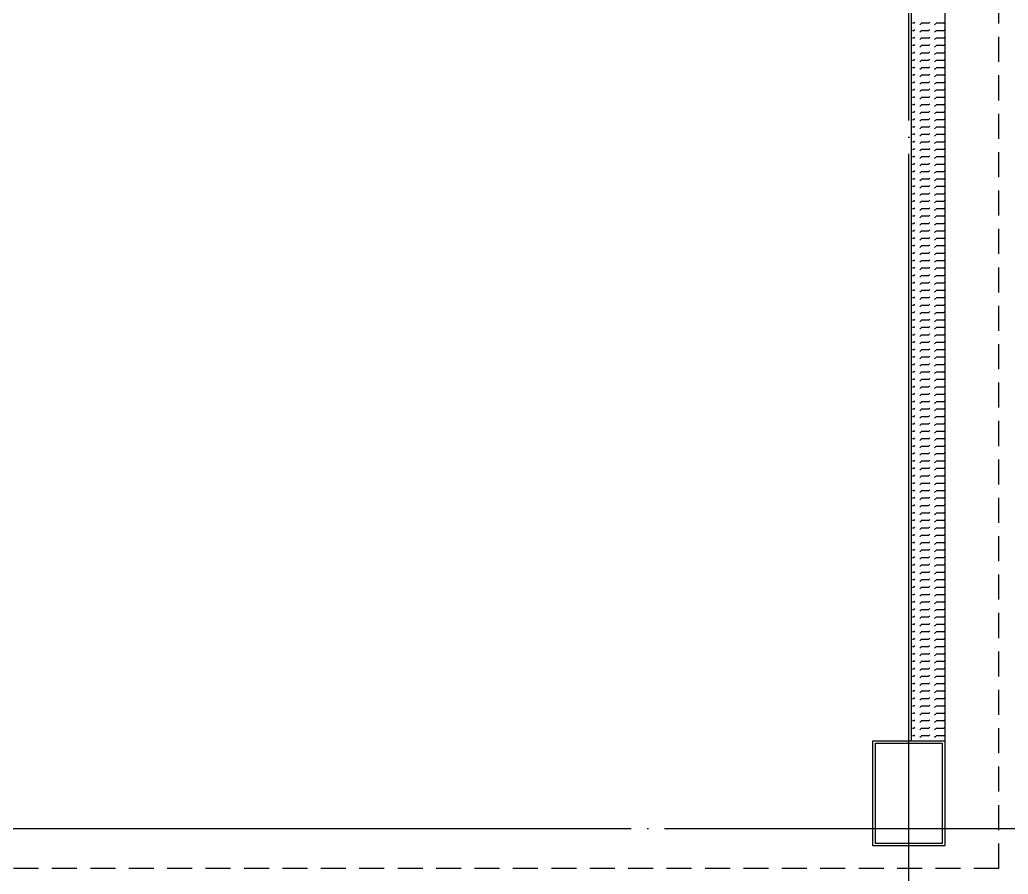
# Model space of a CAD drawing. Header units: millimetres. Extents: x 5537433 to 5830173, y -900794 to -778623.
# Drawn here: x 5556082 to 5562000, y -823290 to -818173 of the extents above; entities that cross this region are included whole.
import ezdxf

# ---------------------------------------------------------------- set-up
doc = ezdxf.new("R2010")
doc.units = ezdxf.units.MM
doc.header["$LTSCALE"] = 100
doc.linetypes.add('CEN', pattern=[62, 60, -1, 0, -1])
doc.linetypes.add('HID', pattern=[2.3, 1.5, -0.8])
for name, color, linetype in [('CEN', 1, 'CEN'), ('COL', 2, 'CONTINUOUS'), ('FIN', 9, 'CONTINUOUS'), ('HAT', 8, 'CONTINUOUS')]:
    doc.layers.add(name, color=color, linetype=linetype)

msp = doc.modelspace()

# ---------------------------------------------------------------- linework, layer by layer
at = {"layer": 'CEN'}
for p, q in [((5561404.8, -824975.8), (5561404.8, -809189.1)), ((5541341.9, -823015.8), (5565002.1, -823015.8))]:
    msp.add_line(p, q, dxfattribs=at)
at = {"layer": 'COL'}
for p, q in [((5561204.8, -822505.8), (5561604.8, -822505.8)), ((5561204.8, -823105.8), (5561204.8, -822505.8)), ((5561604.8, -822505.8), (5561604.8, -823105.8)), ((5561604.8, -823105.8), (5561204.8, -823105.8))]:
    msp.add_line(p, q, dxfattribs=at)
at = {"layer": 'FIN', "linetype": 'HID'}
for q in [(5561944.8, -813975.8), (5543364.8, -823255.8)]:
    msp.add_line((5561944.8, -823255.8), q, dxfattribs=at)
at = {"layer": 'FIN'}
for p, q in [((5561419.8, -817920.8), (5561419.8, -822490.8)), ((5561619.8, -817920.8), (5561619.8, -822490.8)), ((5561189.8, -822490.8), (5561619.8, -822490.8)), ((5561189.8, -823120.8), (5561189.8, -822490.8)), ((5561619.8, -822490.8), (5561619.8, -823120.8)), ((5561619.8, -823120.8), (5561189.8, -823120.8))]:
    msp.add_line(p, q, dxfattribs=at)
at = {"layer": 'HAT'}
for p, q in [((5561427.5, -818192.4), (5561434.5, -818192.4)), ((5561434.1, -818195.4), (5561442, -818187.5)), ((5561470.7, -818203.2), (5561478.6, -818195.4)), ((5561479, -818192.4), (5561523.4, -818192.4)), ((5561523, -818195.4), (5561530.9, -818187.5)), ((5561559.6, -818203.2), (5561567.5, -818195.4)), ((5561567.9, -818192.4), (5561612.3, -818192.4)), ((5561611.9, -818195.4), (5561619.8, -818187.5)), ((5561427.5, -818236.9), (5561434.5, -818236.9)), ((5561434.1, -818239.8), (5561442, -818232)), ((5561470.7, -818247.7), (5561478.6, -818239.8)), ((5561479, -818236.9), (5561523.4, -818236.9)), ((5561523, -818239.8), (5561530.9, -818232)), ((5561559.6, -818247.7), (5561567.5, -818239.8)), ((5561567.9, -818236.9), (5561612.3, -818236.9)), ((5561611.9, -818239.8), (5561619.8, -818232)), ((5561427.5, -818281.3), (5561434.5, -818281.3)), ((5561427.5, -818325.8), (5561434.5, -818325.8)), ((5561434.1, -818284.3), (5561442, -818276.4)), ((5561434.1, -818328.7), (5561442, -818320.9)), ((5561470.7, -818292.1), (5561478.6, -818284.3)), ((5561479, -818281.3), (5561523.4, -818281.3)), ((5561479, -818325.8), (5561523.4, -818325.8)), ((5561523, -818284.3), (5561530.9, -818276.4)), ((5561523, -818328.7), (5561530.9, -818320.9)), ((5561559.6, -818292.1), (5561567.5, -818284.3)), ((5561567.9, -818281.3), (5561612.3, -818281.3)), ((5561567.9, -818325.8), (5561612.3, -818325.8)), ((5561611.9, -818284.3), (5561619.8, -818276.4)), ((5561611.9, -818328.7), (5561619.8, -818320.9)), ((5561427.5, -818370.2), (5561434.5, -818370.2)), ((5561434.1, -818373.2), (5561442, -818365.3)), ((5561470.7, -818336.6), (5561478.6, -818328.7)), ((5561470.7, -818381), (5561478.6, -818373.2)), ((5561479, -818370.2), (5561523.4, -818370.2)), ((5561523, -818373.2), (5561530.9, -818365.3)), ((5561559.6, -818336.6), (5561567.5, -818328.7)), ((5561559.6, -818381), (5561567.5, -818373.2)), ((5561567.9, -818370.2), (5561612.3, -818370.2)), ((5561611.9, -818373.2), (5561619.8, -818365.3)), ((5561427.5, -818414.7), (5561434.5, -818414.7)), ((5561434.1, -818417.6), (5561442, -818409.8)), ((5561470.7, -818425.5), (5561478.6, -818417.6)), ((5561479, -818414.7), (5561523.4, -818414.7)), ((5561523, -818417.6), (5561530.9, -818409.8)), ((5561559.6, -818425.5), (5561567.5, -818417.6)), ((5561567.9, -818414.7), (5561612.3, -818414.7)), ((5561611.9, -818417.6), (5561619.8, -818409.8)), ((5561427.5, -818459.1), (5561434.5, -818459.1)), ((5561427.5, -818503.6), (5561434.5, -818503.6)), ((5561434.1, -818462.1), (5561442, -818454.2)), ((5561434.1, -818506.5), (5561442, -818498.7)), ((5561470.7, -818469.9), (5561478.6, -818462.1)), ((5561479, -818459.1), (5561523.4, -818459.1)), ((5561479, -818503.6), (5561523.4, -818503.6)), ((5561523, -818462.1), (5561530.9, -818454.2)), ((5561523, -818506.5), (5561530.9, -818498.7)), ((5561559.6, -818469.9), (5561567.5, -818462.1)), ((5561567.9, -818459.1), (5561612.3, -818459.1)), ((5561567.9, -818503.6), (5561612.3, -818503.6)), ((5561611.9, -818462.1), (5561619.8, -818454.2)), ((5561611.9, -818506.5), (5561619.8, -818498.7)), ((5561427.5, -818548), (5561434.5, -818548)), ((5561434.1, -818551), (5561442, -818543.1)), ((5561470.7, -818514.4), (5561478.6, -818506.5)), ((5561470.7, -818558.8), (5561478.6, -818551)), ((5561479, -818548), (5561523.4, -818548)), ((5561523, -818551), (5561530.9, -818543.1)), ((5561559.6, -818514.4), (5561567.5, -818506.5)), ((5561559.6, -818558.8), (5561567.5, -818551)), ((5561567.9, -818548), (5561612.3, -818548)), ((5561611.9, -818551), (5561619.8, -818543.1)), ((5561427.5, -818592.5), (5561434.5, -818592.5)), ((5561434.1, -818595.4), (5561442, -818587.6)), ((5561470.7, -818603.3), (5561478.6, -818595.4)), ((5561479, -818592.5), (5561523.4, -818592.5)), ((5561523, -818595.4), (5561530.9, -818587.6)), ((5561559.6, -818603.3), (5561567.5, -818595.4)), ((5561567.9, -818592.5), (5561612.3, -818592.5)), ((5561611.9, -818595.4), (5561619.8, -818587.6)), ((5561427.5, -818636.9), (5561434.5, -818636.9)), ((5561427.5, -818681.4), (5561434.5, -818681.4)), ((5561434.1, -818639.9), (5561442, -818632)), ((5561434.1, -818684.3), (5561442, -818676.5)), ((5561470.7, -818647.7), (5561478.6, -818639.9)), ((5561479, -818636.9), (5561523.4, -818636.9)), ((5561479, -818681.4), (5561523.4, -818681.4)), ((5561523, -818639.9), (5561530.9, -818632)), ((5561523, -818684.3), (5561530.9, -818676.5)), ((5561559.6, -818647.7), (5561567.5, -818639.9)), ((5561567.9, -818636.9), (5561612.3, -818636.9)), ((5561567.9, -818681.4), (5561612.3, -818681.4)), ((5561611.9, -818639.9), (5561619.8, -818632)), ((5561611.9, -818684.3), (5561619.8, -818676.5)), ((5561427.5, -818725.8), (5561434.5, -818725.8)), ((5561434.1, -818728.8), (5561442, -818720.9)), ((5561470.7, -818692.2), (5561478.6, -818684.3)), ((5561470.7, -818736.6), (5561478.6, -818728.8)), ((5561479, -818725.8), (5561523.4, -818725.8)), ((5561523, -818728.8), (5561530.9, -818720.9)), ((5561559.6, -818692.2), (5561567.5, -818684.3)), ((5561559.6, -818736.6), (5561567.5, -818728.8)), ((5561567.9, -818725.8), (5561612.3, -818725.8)), ((5561611.9, -818728.8), (5561619.8, -818720.9)), ((5561427.5, -818770.3), (5561434.5, -818770.3)), ((5561434.1, -818773.2), (5561442, -818765.4)), ((5561470.7, -818781.1), (5561478.6, -818773.2)), ((5561479, -818770.3), (5561523.4, -818770.3)), ((5561523, -818773.2), (5561530.9, -818765.4)), ((5561559.6, -818781.1), (5561567.5, -818773.2)), ((5561567.9, -818770.3), (5561612.3, -818770.3)), ((5561611.9, -818773.2), (5561619.8, -818765.4)), ((5561427.5, -818814.7), (5561434.5, -818814.7)), ((5561427.5, -818859.2), (5561434.5, -818859.2)), ((5561434.1, -818817.7), (5561442, -818809.8)), ((5561434.1, -818862.1), (5561442, -818854.3)), ((5561470.7, -818825.5), (5561478.6, -818817.7)), ((5561479, -818814.7), (5561523.4, -818814.7)), ((5561479, -818859.2), (5561523.4, -818859.2)), ((5561523, -818817.7), (5561530.9, -818809.8)), ((5561523, -818862.1), (5561530.9, -818854.3)), ((5561559.6, -818825.5), (5561567.5, -818817.7)), ((5561567.9, -818814.7), (5561612.3, -818814.7)), ((5561567.9, -818859.2), (5561612.3, -818859.2)), ((5561611.9, -818817.7), (5561619.8, -818809.8)), ((5561611.9, -818862.1), (5561619.8, -818854.3)), ((5561427.5, -818903.6), (5561434.5, -818903.6)), ((5561434.1, -818906.6), (5561442, -818898.7)), ((5561470.7, -818870), (5561478.6, -818862.1)), ((5561470.7, -818914.4), (5561478.6, -818906.6)), ((5561479, -818903.6), (5561523.4, -818903.6)), ((5561523, -818906.6), (5561530.9, -818898.7)), ((5561559.6, -818870), (5561567.5, -818862.1)), ((5561559.6, -818914.4), (5561567.5, -818906.6)), ((5561567.9, -818903.6), (5561612.3, -818903.6)), ((5561611.9, -818906.6), (5561619.8, -818898.7)), ((5561427.5, -818948.1), (5561434.5, -818948.1)), ((5561434.1, -818951), (5561442, -818943.2)), ((5561470.7, -818958.9), (5561478.6, -818951)), ((5561479, -818948.1), (5561523.4, -818948.1)), ((5561523, -818951), (5561530.9, -818943.2)), ((5561559.6, -818958.9), (5561567.5, -818951)), ((5561567.9, -818948.1), (5561612.3, -818948.1)), ((5561611.9, -818951), (5561619.8, -818943.2)), ((5561427.5, -818992.5), (5561434.5, -818992.5)), ((5561427.5, -819037), (5561434.5, -819037)), ((5561434.1, -818995.5), (5561442, -818987.6)), ((5561434.1, -819039.9), (5561442, -819032.1)), ((5561470.7, -819003.3), (5561478.6, -818995.5)), ((5561479, -818992.5), (5561523.4, -818992.5)), ((5561479, -819037), (5561523.4, -819037)), ((5561523, -818995.5), (5561530.9, -818987.6)), ((5561523, -819039.9), (5561530.9, -819032.1)), ((5561559.6, -819003.3), (5561567.5, -818995.5)), ((5561567.9, -818992.5), (5561612.3, -818992.5)), ((5561567.9, -819037), (5561612.3, -819037)), ((5561611.9, -818995.5), (5561619.8, -818987.6)), ((5561611.9, -819039.9), (5561619.8, -819032.1)), ((5561427.5, -819081.4), (5561434.5, -819081.4)), ((5561434.1, -819084.4), (5561442, -819076.5)), ((5561470.7, -819047.8), (5561478.6, -819039.9)), ((5561470.7, -819092.2), (5561478.6, -819084.4)), ((5561479, -819081.4), (5561523.4, -819081.4)), ((5561523, -819084.4), (5561530.9, -819076.5)), ((5561559.6, -819047.8), (5561567.5, -819039.9)), ((5561559.6, -819092.2), (5561567.5, -819084.4)), ((5561567.9, -819081.4), (5561612.3, -819081.4)), ((5561611.9, -819084.4), (5561619.8, -819076.5)), ((5561427.5, -819125.9), (5561434.5, -819125.9)), ((5561434.1, -819128.8), (5561442, -819121)), ((5561470.7, -819136.7), (5561478.6, -819128.8)), ((5561479, -819125.9), (5561523.4, -819125.9)), ((5561523, -819128.8), (5561530.9, -819121)), ((5561559.6, -819136.7), (5561567.5, -819128.8)), ((5561567.9, -819125.9), (5561612.3, -819125.9)), ((5561611.9, -819128.8), (5561619.8, -819121)), ((5561427.5, -819170.3), (5561434.5, -819170.3)), ((5561434.1, -819173.3), (5561442, -819165.4)), ((5561434.1, -819217.7), (5561442, -819209.9)), ((5561470.7, -819181.1), (5561478.6, -819173.3)), ((5561479, -819170.3), (5561523.4, -819170.3)), ((5561523, -819173.3), (5561530.9, -819165.4)), ((5561523, -819217.7), (5561530.9, -819209.9)), ((5561559.6, -819181.1), (5561567.5, -819173.3)), ((5561567.9, -819170.3), (5561612.3, -819170.3)), ((5561611.9, -819173.3), (5561619.8, -819165.4)), ((5561611.9, -819217.7), (5561619.8, -819209.9)), ((5561427.5, -819214.8), (5561434.5, -819214.8)), ((5561427.5, -819259.2), (5561434.5, -819259.2)), ((5561434.1, -819262.2), (5561442, -819254.3)), ((5561470.7, -819225.6), (5561478.6, -819217.7)), ((5561470.7, -819270), (5561478.6, -819262.2)), ((5561479, -819214.8), (5561523.4, -819214.8)), ((5561479, -819259.2), (5561523.4, -819259.2)), ((5561523, -819262.2), (5561530.9, -819254.3)), ((5561559.6, -819225.6), (5561567.5, -819217.7)), ((5561559.6, -819270), (5561567.5, -819262.2)), ((5561567.9, -819214.8), (5561612.3, -819214.8)), ((5561567.9, -819259.2), (5561612.3, -819259.2)), ((5561611.9, -819262.2), (5561619.8, -819254.3)), ((5561427.5, -819303.7), (5561434.5, -819303.7)), ((5561434.1, -819306.6), (5561442, -819298.8)), ((5561470.7, -819314.5), (5561478.6, -819306.6)), ((5561479, -819303.7), (5561523.4, -819303.7)), ((5561523, -819306.6), (5561530.9, -819298.8)), ((5561559.6, -819314.5), (5561567.5, -819306.6)), ((5561567.9, -819303.7), (5561612.3, -819303.7)), ((5561611.9, -819306.6), (5561619.8, -819298.8)), ((5561427.5, -819348.1), (5561434.5, -819348.1)), ((5561434.1, -819351.1), (5561442, -819343.2)), ((5561434.1, -819395.5), (5561442, -819387.7)), ((5561470.7, -819358.9), (5561478.6, -819351.1)), ((5561479, -819348.1), (5561523.4, -819348.1)), ((5561523, -819351.1), (5561530.9, -819343.2)), ((5561523, -819395.5), (5561530.9, -819387.7)), ((5561559.6, -819358.9), (5561567.5, -819351.1)), ((5561567.9, -819348.1), (5561612.3, -819348.1)), ((5561611.9, -819351.1), (5561619.8, -819343.2)), ((5561611.9, -819395.5), (5561619.8, -819387.7)), ((5561427.5, -819392.6), (5561434.5, -819392.6)), ((5561427.5, -819437), (5561434.5, -819437)), ((5561434.1, -819440), (5561442, -819432.1)), ((5561470.7, -819403.4), (5561478.6, -819395.5)), ((5561470.7, -819447.8), (5561478.6, -819440)), ((5561479, -819392.6), (5561523.4, -819392.6)), ((5561479, -819437), (5561523.4, -819437)), ((5561523, -819440), (5561530.9, -819432.1)), ((5561559.6, -819403.4), (5561567.5, -819395.5)), ((5561559.6, -819447.8), (5561567.5, -819440)), ((5561567.9, -819392.6), (5561612.3, -819392.6)), ((5561567.9, -819437), (5561612.3, -819437)), ((5561611.9, -819440), (5561619.8, -819432.1)), ((5561427.5, -819481.5), (5561434.5, -819481.5)), ((5561434.1, -819484.4), (5561442, -819476.6)), ((5561470.7, -819492.3), (5561478.6, -819484.4)), ((5561479, -819481.5), (5561523.4, -819481.5)), ((5561523, -819484.4), (5561530.9, -819476.6)), ((5561559.6, -819492.3), (5561567.5, -819484.4)), ((5561567.9, -819481.5), (5561612.3, -819481.5)), ((5561611.9, -819484.4), (5561619.8, -819476.6)), ((5561427.5, -819525.9), (5561434.5, -819525.9)), ((5561434.1, -819528.9), (5561442, -819521)), ((5561434.1, -819573.3), (5561442, -819565.5)), ((5561470.7, -819536.7), (5561478.6, -819528.9)), ((5561479, -819525.9), (5561523.4, -819525.9)), ((5561523, -819528.9), (5561530.9, -819521)), ((5561523, -819573.3), (5561530.9, -819565.5)), ((5561559.6, -819536.7), (5561567.5, -819528.9)), ((5561567.9, -819525.9), (5561612.3, -819525.9)), ((5561611.9, -819528.9), (5561619.8, -819521)), ((5561611.9, -819573.3), (5561619.8, -819565.5)), ((5561427.5, -819570.4), (5561434.5, -819570.4)), ((5561427.5, -819614.8), (5561434.5, -819614.8)), ((5561434.1, -819617.8), (5561442, -819609.9)), ((5561470.7, -819581.2), (5561478.6, -819573.3)), ((5561470.7, -819625.6), (5561478.6, -819617.8)), ((5561479, -819570.4), (5561523.4, -819570.4)), ((5561479, -819614.8), (5561523.4, -819614.8)), ((5561523, -819617.8), (5561530.9, -819609.9)), ((5561559.6, -819581.2), (5561567.5, -819573.3)), ((5561559.6, -819625.6), (5561567.5, -819617.8)), ((5561567.9, -819570.4), (5561612.3, -819570.4)), ((5561567.9, -819614.8), (5561612.3, -819614.8)), ((5561611.9, -819617.8), (5561619.8, -819609.9)), ((5561427.5, -819659.3), (5561434.5, -819659.3)), ((5561434.1, -819662.2), (5561442, -819654.4)), ((5561470.7, -819670.1), (5561478.6, -819662.2)), ((5561479, -819659.3), (5561523.4, -819659.3)), ((5561523, -819662.2), (5561530.9, -819654.4)), ((5561559.6, -819670.1), (5561567.5, -819662.2)), ((5561567.9, -819659.3), (5561612.3, -819659.3)), ((5561611.9, -819662.2), (5561619.8, -819654.4)), ((5561427.5, -819703.7), (5561434.5, -819703.7)), ((5561434.1, -819706.7), (5561442, -819698.8)), ((5561434.1, -819751.1), (5561442, -819743.3)), ((5561470.7, -819714.5), (5561478.6, -819706.7)), ((5561479, -819703.7), (5561523.4, -819703.7)), ((5561523, -819706.7), (5561530.9, -819698.8)), ((5561523, -819751.1), (5561530.9, -819743.3)), ((5561559.6, -819714.5), (5561567.5, -819706.7)), ((5561567.9, -819703.7), (5561612.3, -819703.7)), ((5561611.9, -819706.7), (5561619.8, -819698.8)), ((5561611.9, -819751.1), (5561619.8, -819743.3)), ((5561427.5, -819748.2), (5561434.5, -819748.2)), ((5561427.5, -819792.6), (5561434.5, -819792.6)), ((5561434.1, -819795.6), (5561442, -819787.7)), ((5561470.7, -819759), (5561478.6, -819751.1)), ((5561470.7, -819803.4), (5561478.6, -819795.6)), ((5561479, -819748.2), (5561523.4, -819748.2)), ((5561479, -819792.6), (5561523.4, -819792.6)), ((5561523, -819795.6), (5561530.9, -819787.7)), ((5561559.6, -819759), (5561567.5, -819751.1)), ((5561559.6, -819803.4), (5561567.5, -819795.6)), ((5561567.9, -819748.2), (5561612.3, -819748.2)), ((5561567.9, -819792.6), (5561612.3, -819792.6)), ((5561611.9, -819795.6), (5561619.8, -819787.7)), ((5561427.5, -819837.1), (5561434.5, -819837.1)), ((5561434.1, -819840), (5561442, -819832.2)), ((5561470.7, -819847.9), (5561478.6, -819840)), ((5561479, -819837.1), (5561523.4, -819837.1)), ((5561523, -819840), (5561530.9, -819832.2)), ((5561559.6, -819847.9), (5561567.5, -819840)), ((5561567.9, -819837.1), (5561612.3, -819837.1)), ((5561611.9, -819840), (5561619.8, -819832.2)), ((5561427.5, -819881.5), (5561434.5, -819881.5)), ((5561434.1, -819884.5), (5561442, -819876.6)), ((5561434.1, -819928.9), (5561442, -819921.1)), ((5561470.7, -819892.3), (5561478.6, -819884.5)), ((5561479, -819881.5), (5561523.4, -819881.5)), ((5561523, -819884.5), (5561530.9, -819876.6)), ((5561523, -819928.9), (5561530.9, -819921.1)), ((5561559.6, -819892.3), (5561567.5, -819884.5)), ((5561567.9, -819881.5), (5561612.3, -819881.5)), ((5561611.9, -819884.5), (5561619.8, -819876.6)), ((5561611.9, -819928.9), (5561619.8, -819921.1)), ((5561427.5, -819926), (5561434.5, -819926)), ((5561427.5, -819970.4), (5561434.5, -819970.4)), ((5561434.1, -819973.4), (5561442, -819965.5)), ((5561470.7, -819936.8), (5561478.6, -819928.9)), ((5561470.7, -819981.2), (5561478.6, -819973.4)), ((5561479, -819926), (5561523.4, -819926)), ((5561479, -819970.4), (5561523.4, -819970.4)), ((5561523, -819973.4), (5561530.9, -819965.5)), ((5561559.6, -819936.8), (5561567.5, -819928.9)), ((5561559.6, -819981.2), (5561567.5, -819973.4)), ((5561567.9, -819926), (5561612.3, -819926)), ((5561567.9, -819970.4), (5561612.3, -819970.4)), ((5561611.9, -819973.4), (5561619.8, -819965.5)), ((5561427.5, -820014.9), (5561434.5, -820014.9)), ((5561434.1, -820017.8), (5561442, -820010)), ((5561470.7, -820025.7), (5561478.6, -820017.8)), ((5561479, -820014.9), (5561523.4, -820014.9)), ((5561523, -820017.8), (5561530.9, -820010)), ((5561559.6, -820025.7), (5561567.5, -820017.8)), ((5561567.9, -820014.9), (5561612.3, -820014.9)), ((5561611.9, -820017.8), (5561619.8, -820010)), ((5561427.5, -820059.3), (5561434.5, -820059.3)), ((5561434.1, -820062.3), (5561442, -820054.4)), ((5561434.1, -820106.7), (5561442, -820098.9)), ((5561470.7, -820070.1), (5561478.6, -820062.3)), ((5561479, -820059.3), (5561523.4, -820059.3)), ((5561523, -820062.3), (5561530.9, -820054.4)), ((5561523, -820106.7), (5561530.9, -820098.9)), ((5561559.6, -820070.1), (5561567.5, -820062.3)), ((5561567.9, -820059.3), (5561612.3, -820059.3)), ((5561611.9, -820062.3), (5561619.8, -820054.4)), ((5561611.9, -820106.7), (5561619.8, -820098.9)), ((5561427.5, -820103.8), (5561434.5, -820103.8)), ((5561427.5, -820148.2), (5561434.5, -820148.2)), ((5561434.1, -820151.2), (5561442, -820143.3)), ((5561470.7, -820114.6), (5561478.6, -820106.7)), ((5561470.7, -820159), (5561478.6, -820151.2)), ((5561479, -820103.8), (5561523.4, -820103.8)), ((5561479, -820148.2), (5561523.4, -820148.2)), ((5561523, -820151.2), (5561530.9, -820143.3)), ((5561559.6, -820114.6), (5561567.5, -820106.7)), ((5561559.6, -820159), (5561567.5, -820151.2)), ((5561567.9, -820103.8), (5561612.3, -820103.8)), ((5561567.9, -820148.2), (5561612.3, -820148.2)), ((5561611.9, -820151.2), (5561619.8, -820143.3)), ((5561427.5, -820192.7), (5561434.5, -820192.7)), ((5561434.1, -820195.6), (5561442, -820187.8)), ((5561470.7, -820203.5), (5561478.6, -820195.6)), ((5561479, -820192.7), (5561523.4, -820192.7)), ((5561523, -820195.6), (5561530.9, -820187.8)), ((5561559.6, -820203.5), (5561567.5, -820195.6)), ((5561567.9, -820192.7), (5561612.3, -820192.7)), ((5561611.9, -820195.6), (5561619.8, -820187.8)), ((5561427.5, -820237.1), (5561434.5, -820237.1)), ((5561434.1, -820240.1), (5561442, -820232.2)), ((5561434.1, -820284.5), (5561442, -820276.7)), ((5561470.7, -820247.9), (5561478.6, -820240.1)), ((5561479, -820237.1), (5561523.4, -820237.1)), ((5561523, -820240.1), (5561530.9, -820232.2)), ((5561523, -820284.5), (5561530.9, -820276.7)), ((5561559.6, -820247.9), (5561567.5, -820240.1)), ((5561567.9, -820237.1), (5561612.3, -820237.1)), ((5561611.9, -820240.1), (5561619.8, -820232.2)), ((5561611.9, -820284.5), (5561619.8, -820276.7)), ((5561427.5, -820281.6), (5561434.5, -820281.6)), ((5561427.5, -820326), (5561434.5, -820326)), ((5561434.1, -820329), (5561442, -820321.1)), ((5561470.7, -820292.4), (5561478.6, -820284.5)), ((5561470.7, -820336.8), (5561478.6, -820329)), ((5561479, -820281.6), (5561523.4, -820281.6)), ((5561479, -820326), (5561523.4, -820326)), ((5561523, -820329), (5561530.9, -820321.1)), ((5561559.6, -820292.4), (5561567.5, -820284.5)), ((5561559.6, -820336.8), (5561567.5, -820329)), ((5561567.9, -820281.6), (5561612.3, -820281.6)), ((5561567.9, -820326), (5561612.3, -820326)), ((5561611.9, -820329), (5561619.8, -820321.1)), ((5561427.5, -820370.5), (5561434.5, -820370.5)), ((5561434.1, -820373.4), (5561442, -820365.6)), ((5561470.7, -820381.3), (5561478.6, -820373.4)), ((5561479, -820370.5), (5561523.4, -820370.5)), ((5561523, -820373.4), (5561530.9, -820365.6)), ((5561559.6, -820381.3), (5561567.5, -820373.4)), ((5561567.9, -820370.5), (5561612.3, -820370.5)), ((5561611.9, -820373.4), (5561619.8, -820365.6)), ((5561427.5, -820414.9), (5561434.5, -820414.9)), ((5561434.1, -820417.9), (5561442, -820410)), ((5561434.1, -820462.3), (5561442, -820454.5)), ((5561470.7, -820425.7), (5561478.6, -820417.9)), ((5561479, -820414.9), (5561523.4, -820414.9)), ((5561523, -820417.9), (5561530.9, -820410)), ((5561523, -820462.3), (5561530.9, -820454.5)), ((5561559.6, -820425.7), (5561567.5, -820417.9)), ((5561567.9, -820414.9), (5561612.3, -820414.9)), ((5561611.9, -820417.9), (5561619.8, -820410)), ((5561611.9, -820462.3), (5561619.8, -820454.5)), ((5561427.5, -820459.4), (5561434.5, -820459.4)), ((5561427.5, -820503.8), (5561434.5, -820503.8)), ((5561434.1, -820506.8), (5561442, -820498.9)), ((5561470.7, -820470.2), (5561478.6, -820462.3)), ((5561470.7, -820514.6), (5561478.6, -820506.8)), ((5561479, -820459.4), (5561523.4, -820459.4)), ((5561479, -820503.8), (5561523.4, -820503.8)), ((5561523, -820506.8), (5561530.9, -820498.9)), ((5561559.6, -820470.2), (5561567.5, -820462.3)), ((5561559.6, -820514.6), (5561567.5, -820506.8)), ((5561567.9, -820459.4), (5561612.3, -820459.4)), ((5561567.9, -820503.8), (5561612.3, -820503.8)), ((5561611.9, -820506.8), (5561619.8, -820498.9)), ((5561427.5, -820548.3), (5561434.5, -820548.3)), ((5561434.1, -820551.2), (5561442, -820543.4)), ((5561470.7, -820559.1), (5561478.6, -820551.2)), ((5561479, -820548.3), (5561523.4, -820548.3)), ((5561523, -820551.2), (5561530.9, -820543.4)), ((5561559.6, -820559.1), (5561567.5, -820551.2)), ((5561567.9, -820548.3), (5561612.3, -820548.3)), ((5561611.9, -820551.2), (5561619.8, -820543.4)), ((5561427.5, -820592.7), (5561434.5, -820592.7)), ((5561434.1, -820595.7), (5561442, -820587.8)), ((5561434.1, -820640.1), (5561442, -820632.3)), ((5561470.7, -820603.5), (5561478.6, -820595.7)), ((5561479, -820592.7), (5561523.4, -820592.7)), ((5561523, -820595.7), (5561530.9, -820587.8)), ((5561523, -820640.1), (5561530.9, -820632.3)), ((5561559.6, -820603.5), (5561567.5, -820595.7)), ((5561567.9, -820592.7), (5561612.3, -820592.7)), ((5561611.9, -820595.7), (5561619.8, -820587.8)), ((5561611.9, -820640.1), (5561619.8, -820632.3)), ((5561427.5, -820637.2), (5561434.5, -820637.2)), ((5561427.5, -820681.6), (5561434.5, -820681.6)), ((5561434.1, -820684.6), (5561442, -820676.7)), ((5561470.7, -820648), (5561478.6, -820640.1)), ((5561470.7, -820692.4), (5561478.6, -820684.6)), ((5561479, -820637.2), (5561523.4, -820637.2)), ((5561479, -820681.6), (5561523.4, -820681.6)), ((5561523, -820684.6), (5561530.9, -820676.7)), ((5561559.6, -820648), (5561567.5, -820640.1)), ((5561559.6, -820692.4), (5561567.5, -820684.6)), ((5561567.9, -820637.2), (5561612.3, -820637.2)), ((5561567.9, -820681.6), (5561612.3, -820681.6)), ((5561611.9, -820684.6), (5561619.8, -820676.7)), ((5561427.5, -820726.1), (5561434.5, -820726.1)), ((5561434.1, -820729), (5561442, -820721.2)), ((5561470.7, -820736.9), (5561478.6, -820729)), ((5561479, -820726.1), (5561523.4, -820726.1)), ((5561523, -820729), (5561530.9, -820721.2)), ((5561559.6, -820736.9), (5561567.5, -820729)), ((5561567.9, -820726.1), (5561612.3, -820726.1)), ((5561611.9, -820729), (5561619.8, -820721.2)), ((5561427.5, -820770.5), (5561434.5, -820770.5)), ((5561434.1, -820773.5), (5561442, -820765.6)), ((5561434.1, -820817.9), (5561442, -820810.1)), ((5561470.7, -820781.3), (5561478.6, -820773.5)), ((5561479, -820770.5), (5561523.4, -820770.5)), ((5561523, -820773.5), (5561530.9, -820765.6)), ((5561523, -820817.9), (5561530.9, -820810.1)), ((5561559.6, -820781.3), (5561567.5, -820773.5)), ((5561567.9, -820770.5), (5561612.3, -820770.5)), ((5561611.9, -820773.5), (5561619.8, -820765.6)), ((5561611.9, -820817.9), (5561619.8, -820810.1)), ((5561427.5, -820815), (5561434.5, -820815)), ((5561427.5, -820859.4), (5561434.5, -820859.4)), ((5561434.1, -820862.4), (5561442, -820854.5)), ((5561470.7, -820825.8), (5561478.6, -820817.9)), ((5561470.7, -820870.2), (5561478.6, -820862.4)), ((5561479, -820815), (5561523.4, -820815)), ((5561479, -820859.4), (5561523.4, -820859.4)), ((5561523, -820862.4), (5561530.9, -820854.5)), ((5561559.6, -820825.8), (5561567.5, -820817.9)), ((5561559.6, -820870.2), (5561567.5, -820862.4)), ((5561567.9, -820815), (5561612.3, -820815)), ((5561567.9, -820859.4), (5561612.3, -820859.4)), ((5561611.9, -820862.4), (5561619.8, -820854.5)), ((5561427.5, -820903.9), (5561434.5, -820903.9)), ((5561434.1, -820906.8), (5561442, -820899)), ((5561470.7, -820914.7), (5561478.6, -820906.8)), ((5561479, -820903.9), (5561523.4, -820903.9)), ((5561523, -820906.8), (5561530.9, -820899)), ((5561559.6, -820914.7), (5561567.5, -820906.8)), ((5561567.9, -820903.9), (5561612.3, -820903.9)), ((5561611.9, -820906.8), (5561619.8, -820899)), ((5561427.5, -820948.3), (5561434.5, -820948.3)), ((5561434.1, -820951.3), (5561442, -820943.4)), ((5561434.1, -820995.7), (5561442, -820987.9)), ((5561470.7, -820959.1), (5561478.6, -820951.3)), ((5561479, -820948.3), (5561523.4, -820948.3)), ((5561523, -820951.3), (5561530.9, -820943.4)), ((5561523, -820995.7), (5561530.9, -820987.9)), ((5561559.6, -820959.1), (5561567.5, -820951.3)), ((5561567.9, -820948.3), (5561612.3, -820948.3)), ((5561611.9, -820951.3), (5561619.8, -820943.4)), ((5561611.9, -820995.7), (5561619.8, -820987.9)), ((5561427.5, -820992.8), (5561434.5, -820992.8)), ((5561427.5, -821037.2), (5561434.5, -821037.2)), ((5561434.1, -821040.2), (5561442, -821032.3)), ((5561470.7, -821003.6), (5561478.6, -820995.7)), ((5561470.7, -821048), (5561478.6, -821040.2)), ((5561479, -820992.8), (5561523.4, -820992.8)), ((5561479, -821037.2), (5561523.4, -821037.2)), ((5561523, -821040.2), (5561530.9, -821032.3)), ((5561559.6, -821003.6), (5561567.5, -820995.7)), ((5561559.6, -821048), (5561567.5, -821040.2)), ((5561567.9, -820992.8), (5561612.3, -820992.8)), ((5561567.9, -821037.2), (5561612.3, -821037.2)), ((5561611.9, -821040.2), (5561619.8, -821032.3)), ((5561427.5, -821081.7), (5561434.5, -821081.7)), ((5561434.1, -821084.6), (5561442, -821076.8)), ((5561470.7, -821092.5), (5561478.6, -821084.6)), ((5561479, -821081.7), (5561523.4, -821081.7)), ((5561523, -821084.6), (5561530.9, -821076.8)), ((5561559.6, -821092.5), (5561567.5, -821084.6)), ((5561567.9, -821081.7), (5561612.3, -821081.7)), ((5561611.9, -821084.6), (5561619.8, -821076.8)), ((5561427.5, -821126.1), (5561434.5, -821126.1)), ((5561434.1, -821129.1), (5561442, -821121.2)), ((5561434.1, -821173.5), (5561442, -821165.7)), ((5561470.7, -821136.9), (5561478.6, -821129.1)), ((5561479, -821126.1), (5561523.4, -821126.1)), ((5561523, -821129.1), (5561530.9, -821121.2)), ((5561523, -821173.5), (5561530.9, -821165.7)), ((5561559.6, -821136.9), (5561567.5, -821129.1)), ((5561567.9, -821126.1), (5561612.3, -821126.1)), ((5561611.9, -821129.1), (5561619.8, -821121.2)), ((5561611.9, -821173.5), (5561619.8, -821165.7)), ((5561427.5, -821170.6), (5561434.5, -821170.6)), ((5561427.5, -821215), (5561434.5, -821215)), ((5561434.1, -821218), (5561442, -821210.1)), ((5561470.7, -821181.4), (5561478.6, -821173.5)), ((5561470.7, -821225.8), (5561478.6, -821218)), ((5561479, -821170.6), (5561523.4, -821170.6)), ((5561479, -821215), (5561523.4, -821215)), ((5561523, -821218), (5561530.9, -821210.1)), ((5561559.6, -821181.4), (5561567.5, -821173.5)), ((5561559.6, -821225.8), (5561567.5, -821218)), ((5561567.9, -821170.6), (5561612.3, -821170.6)), ((5561567.9, -821215), (5561612.3, -821215)), ((5561611.9, -821218), (5561619.8, -821210.1)), ((5561427.5, -821259.5), (5561434.5, -821259.5)), ((5561434.1, -821262.4), (5561442, -821254.6)), ((5561470.7, -821270.3), (5561478.6, -821262.4)), ((5561479, -821259.5), (5561523.4, -821259.5)), ((5561523, -821262.4), (5561530.9, -821254.6)), ((5561559.6, -821270.3), (5561567.5, -821262.4)), ((5561567.9, -821259.5), (5561612.3, -821259.5)), ((5561611.9, -821262.4), (5561619.8, -821254.6)), ((5561427.5, -821303.9), (5561434.5, -821303.9)), ((5561434.1, -821306.9), (5561442, -821299)), ((5561434.1, -821351.3), (5561442, -821343.5)), ((5561470.7, -821314.7), (5561478.6, -821306.9)), ((5561479, -821303.9), (5561523.4, -821303.9)), ((5561523, -821306.9), (5561530.9, -821299)), ((5561523, -821351.3), (5561530.9, -821343.5)), ((5561559.6, -821314.7), (5561567.5, -821306.9)), ((5561567.9, -821303.9), (5561612.3, -821303.9)), ((5561611.9, -821306.9), (5561619.8, -821299)), ((5561611.9, -821351.3), (5561619.8, -821343.5)), ((5561427.5, -821348.4), (5561434.5, -821348.4)), ((5561427.5, -821392.8), (5561434.5, -821392.8)), ((5561434.1, -821395.8), (5561442, -821387.9)), ((5561470.7, -821359.2), (5561478.6, -821351.3)), ((5561470.7, -821403.6), (5561478.6, -821395.8)), ((5561479, -821348.4), (5561523.4, -821348.4)), ((5561479, -821392.8), (5561523.4, -821392.8)), ((5561523, -821395.8), (5561530.9, -821387.9)), ((5561559.6, -821359.2), (5561567.5, -821351.3)), ((5561559.6, -821403.6), (5561567.5, -821395.8)), ((5561567.9, -821348.4), (5561612.3, -821348.4)), ((5561567.9, -821392.8), (5561612.3, -821392.8)), ((5561611.9, -821395.8), (5561619.8, -821387.9)), ((5561427.5, -821437.3), (5561434.5, -821437.3)), ((5561434.1, -821440.2), (5561442, -821432.4)), ((5561470.7, -821448.1), (5561478.6, -821440.2)), ((5561479, -821437.3), (5561523.4, -821437.3)), ((5561523, -821440.2), (5561530.9, -821432.4)), ((5561559.6, -821448.1), (5561567.5, -821440.2)), ((5561567.9, -821437.3), (5561612.3, -821437.3)), ((5561611.9, -821440.2), (5561619.8, -821432.4)), ((5561427.5, -821481.7), (5561434.5, -821481.7)), ((5561434.1, -821484.7), (5561442, -821476.8)), ((5561434.1, -821529.1), (5561442, -821521.3)), ((5561470.7, -821492.5), (5561478.6, -821484.7)), ((5561479, -821481.7), (5561523.4, -821481.7)), ((5561523, -821484.7), (5561530.9, -821476.8)), ((5561523, -821529.1), (5561530.9, -821521.3)), ((5561559.6, -821492.5), (5561567.5, -821484.7)), ((5561567.9, -821481.7), (5561612.3, -821481.7)), ((5561611.9, -821484.7), (5561619.8, -821476.8)), ((5561611.9, -821529.1), (5561619.8, -821521.3)), ((5561427.5, -821526.2), (5561434.5, -821526.2)), ((5561427.5, -821570.6), (5561434.5, -821570.6)), ((5561434.1, -821573.6), (5561442, -821565.7)), ((5561470.7, -821537), (5561478.6, -821529.1)), ((5561470.7, -821581.4), (5561478.6, -821573.6)), ((5561479, -821526.2), (5561523.4, -821526.2)), ((5561479, -821570.6), (5561523.4, -821570.6)), ((5561523, -821573.6), (5561530.9, -821565.7)), ((5561559.6, -821537), (5561567.5, -821529.1)), ((5561559.6, -821581.4), (5561567.5, -821573.6)), ((5561567.9, -821526.2), (5561612.3, -821526.2)), ((5561567.9, -821570.6), (5561612.3, -821570.6)), ((5561611.9, -821573.6), (5561619.8, -821565.7)), ((5561427.5, -821615.1), (5561434.5, -821615.1)), ((5561434.1, -821618), (5561442, -821610.2)), ((5561470.7, -821625.9), (5561478.6, -821618)), ((5561479, -821615.1), (5561523.4, -821615.1)), ((5561523, -821618), (5561530.9, -821610.2)), ((5561559.6, -821625.9), (5561567.5, -821618)), ((5561567.9, -821615.1), (5561612.3, -821615.1)), ((5561611.9, -821618), (5561619.8, -821610.2)), ((5561427.5, -821659.5), (5561434.5, -821659.5)), ((5561434.1, -821662.5), (5561442, -821654.6)), ((5561434.1, -821706.9), (5561442, -821699.1)), ((5561470.7, -821670.3), (5561478.6, -821662.5)), ((5561479, -821659.5), (5561523.4, -821659.5)), ((5561523, -821662.5), (5561530.9, -821654.6)), ((5561523, -821706.9), (5561530.9, -821699.1)), ((5561559.6, -821670.3), (5561567.5, -821662.5)), ((5561567.9, -821659.5), (5561612.3, -821659.5)), ((5561611.9, -821662.5), (5561619.8, -821654.6)), ((5561611.9, -821706.9), (5561619.8, -821699.1)), ((5561427.5, -821704), (5561434.5, -821704)), ((5561427.5, -821748.4), (5561434.5, -821748.4)), ((5561434.1, -821751.4), (5561442, -821743.5)), ((5561470.7, -821714.8), (5561478.6, -821706.9)), ((5561470.7, -821759.2), (5561478.6, -821751.4)), ((5561479, -821704), (5561523.4, -821704)), ((5561479, -821748.4), (5561523.4, -821748.4)), ((5561523, -821751.4), (5561530.9, -821743.5)), ((5561559.6, -821714.8), (5561567.5, -821706.9)), ((5561559.6, -821759.2), (5561567.5, -821751.4)), ((5561567.9, -821704), (5561612.3, -821704)), ((5561567.9, -821748.4), (5561612.3, -821748.4)), ((5561611.9, -821751.4), (5561619.8, -821743.5)), ((5561427.5, -821792.9), (5561434.5, -821792.9)), ((5561434.1, -821795.8), (5561442, -821788)), ((5561470.7, -821803.7), (5561478.6, -821795.8)), ((5561479, -821792.9), (5561523.4, -821792.9)), ((5561523, -821795.8), (5561530.9, -821788)), ((5561559.6, -821803.7), (5561567.5, -821795.8)), ((5561567.9, -821792.9), (5561612.3, -821792.9)), ((5561611.9, -821795.8), (5561619.8, -821788)), ((5561427.5, -821837.3), (5561434.5, -821837.3)), ((5561434.1, -821840.3), (5561442, -821832.4)), ((5561434.1, -821884.7), (5561442, -821876.9)), ((5561470.7, -821848.1), (5561478.6, -821840.3)), ((5561479, -821837.3), (5561523.4, -821837.3)), ((5561523, -821840.3), (5561530.9, -821832.4)), ((5561523, -821884.7), (5561530.9, -821876.9)), ((5561559.6, -821848.1), (5561567.5, -821840.3)), ((5561567.9, -821837.3), (5561612.3, -821837.3)), ((5561611.9, -821840.3), (5561619.8, -821832.4)), ((5561611.9, -821884.7), (5561619.8, -821876.9)), ((5561427.5, -821881.8), (5561434.5, -821881.8)), ((5561427.5, -821926.2), (5561434.5, -821926.2)), ((5561434.1, -821929.2), (5561442, -821921.3)), ((5561470.7, -821892.6), (5561478.6, -821884.7)), ((5561470.7, -821937), (5561478.6, -821929.2)), ((5561479, -821881.8), (5561523.4, -821881.8)), ((5561479, -821926.2), (5561523.4, -821926.2)), ((5561523, -821929.2), (5561530.9, -821921.3)), ((5561559.6, -821892.6), (5561567.5, -821884.7)), ((5561559.6, -821937), (5561567.5, -821929.2)), ((5561567.9, -821881.8), (5561612.3, -821881.8)), ((5561567.9, -821926.2), (5561612.3, -821926.2)), ((5561611.9, -821929.2), (5561619.8, -821921.3)), ((5561427.5, -821970.7), (5561434.5, -821970.7)), ((5561434.1, -821973.6), (5561442, -821965.8)), ((5561470.7, -821981.5), (5561478.6, -821973.6)), ((5561479, -821970.7), (5561523.4, -821970.7)), ((5561523, -821973.6), (5561530.9, -821965.8)), ((5561559.6, -821981.5), (5561567.5, -821973.6)), ((5561567.9, -821970.7), (5561612.3, -821970.7)), ((5561611.9, -821973.6), (5561619.8, -821965.8)), ((5561427.5, -822015.1), (5561434.5, -822015.1)), ((5561434.1, -822018.1), (5561442, -822010.2)), ((5561434.1, -822062.5), (5561442, -822054.7)), ((5561470.7, -822025.9), (5561478.6, -822018.1)), ((5561479, -822015.1), (5561523.4, -822015.1)), ((5561523, -822018.1), (5561530.9, -822010.2)), ((5561523, -822062.5), (5561530.9, -822054.7)), ((5561559.6, -822025.9), (5561567.5, -822018.1)), ((5561567.9, -822015.1), (5561612.3, -822015.1)), ((5561611.9, -822018.1), (5561619.8, -822010.2)), ((5561611.9, -822062.5), (5561619.8, -822054.7)), ((5561427.5, -822059.6), (5561434.5, -822059.6)), ((5561427.5, -822104), (5561434.5, -822104)), ((5561434.1, -822107), (5561442, -822099.1)), ((5561470.7, -822070.4), (5561478.6, -822062.5)), ((5561470.7, -822114.8), (5561478.6, -822107)), ((5561479, -822059.6), (5561523.4, -822059.6)), ((5561479, -822104), (5561523.4, -822104)), ((5561523, -822107), (5561530.9, -822099.1)), ((5561559.6, -822070.4), (5561567.5, -822062.5)), ((5561559.6, -822114.8), (5561567.5, -822107)), ((5561567.9, -822059.6), (5561612.3, -822059.6)), ((5561567.9, -822104), (5561612.3, -822104)), ((5561611.9, -822107), (5561619.8, -822099.1)), ((5561427.5, -822148.5), (5561434.5, -822148.5)), ((5561434.1, -822151.4), (5561442, -822143.6)), ((5561470.7, -822159.3), (5561478.6, -822151.4)), ((5561479, -822148.5), (5561523.4, -822148.5)), ((5561523, -822151.4), (5561530.9, -822143.6)), ((5561559.6, -822159.3), (5561567.5, -822151.4)), ((5561567.9, -822148.5), (5561612.3, -822148.5)), ((5561611.9, -822151.4), (5561619.8, -822143.6)), ((5561427.5, -822192.9), (5561434.5, -822192.9)), ((5561434.1, -822195.9), (5561442, -822188)), ((5561434.1, -822240.3), (5561442, -822232.5)), ((5561470.7, -822203.7), (5561478.6, -822195.9)), ((5561479, -822192.9), (5561523.4, -822192.9)), ((5561523, -822195.9), (5561530.9, -822188)), ((5561523, -822240.3), (5561530.9, -822232.5)), ((5561559.6, -822203.7), (5561567.5, -822195.9)), ((5561567.9, -822192.9), (5561612.3, -822192.9)), ((5561611.9, -822195.9), (5561619.8, -822188)), ((5561611.9, -822240.3), (5561619.8, -822232.5)), ((5561427.5, -822237.4), (5561434.5, -822237.4)), ((5561427.5, -822281.8), (5561434.5, -822281.8)), ((5561434.1, -822284.8), (5561442, -822276.9)), ((5561470.7, -822248.2), (5561478.6, -822240.3)), ((5561470.7, -822292.6), (5561478.6, -822284.8)), ((5561479, -822237.4), (5561523.4, -822237.4)), ((5561479, -822281.8), (5561523.4, -822281.8)), ((5561523, -822284.8), (5561530.9, -822276.9)), ((5561559.6, -822248.2), (5561567.5, -822240.3)), ((5561559.6, -822292.6), (5561567.5, -822284.8)), ((5561567.9, -822237.4), (5561612.3, -822237.4)), ((5561567.9, -822281.8), (5561612.3, -822281.8)), ((5561611.9, -822284.8), (5561619.8, -822276.9)), ((5561427.5, -822326.3), (5561434.5, -822326.3)), ((5561434.1, -822329.2), (5561442, -822321.4)), ((5561470.7, -822337.1), (5561478.6, -822329.2)), ((5561479, -822326.3), (5561523.4, -822326.3)), ((5561523, -822329.2), (5561530.9, -822321.4)), ((5561559.6, -822337.1), (5561567.5, -822329.2)), ((5561567.9, -822326.3), (5561612.3, -822326.3)), ((5561611.9, -822329.2), (5561619.8, -822321.4)), ((5561427.5, -822370.7), (5561434.5, -822370.7)), ((5561434.1, -822373.7), (5561442, -822365.8)), ((5561434.1, -822418.1), (5561442, -822410.3)), ((5561470.7, -822381.5), (5561478.6, -822373.7)), ((5561479, -822370.7), (5561523.4, -822370.7)), ((5561523, -822373.7), (5561530.9, -822365.8)), ((5561523, -822418.1), (5561530.9, -822410.3)), ((5561559.6, -822381.5), (5561567.5, -822373.7)), ((5561567.9, -822370.7), (5561612.3, -822370.7)), ((5561611.9, -822373.7), (5561619.8, -822365.8)), ((5561611.9, -822418.1), (5561619.8, -822410.3)), ((5561427.5, -822415.2), (5561434.5, -822415.2)), ((5561427.5, -822459.6), (5561434.5, -822459.6)), ((5561434.1, -822462.6), (5561442, -822454.7)), ((5561470.7, -822426), (5561478.6, -822418.1)), ((5561470.7, -822470.4), (5561478.6, -822462.6)), ((5561479, -822415.2), (5561523.4, -822415.2)), ((5561479, -822459.6), (5561523.4, -822459.6)), ((5561523, -822462.6), (5561530.9, -822454.7)), ((5561559.6, -822426), (5561567.5, -822418.1)), ((5561559.6, -822470.4), (5561567.5, -822462.6)), ((5561567.9, -822415.2), (5561612.3, -822415.2)), ((5561567.9, -822459.6), (5561612.3, -822459.6)), ((5561611.9, -822462.6), (5561619.8, -822454.7))]:
    msp.add_line(p, q, dxfattribs=at)

doc.saveas('drawing.dxf')
